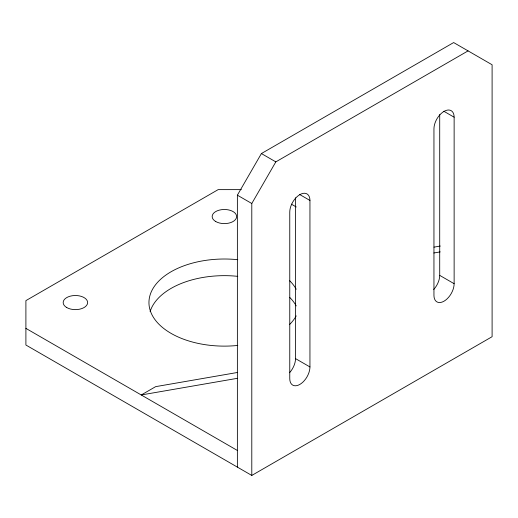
<?xml version="1.0" encoding="UTF-8"?>
<svg xmlns="http://www.w3.org/2000/svg" width="518" height="518" viewBox="0 0 518 518"><rect width="100%" height="100%" fill="white"/><g stroke="black" fill="none" stroke-linecap="round" stroke-linejoin="round"><path stroke-width="0.78" d="M237.374 467.113L237.374 195.176L261.402 153.555L453.651 42.56L492.1 64.763L492.1 336.7L251.793 475.44L25.9 345.02L25.9 300.621L218.149 189.633L241.375 189.633M251.793 475.44L251.793 203.503L275.822 161.881L468.071 50.887M433.987 247.144L440.345 246.044M433.87 252.991L440.222 251.89M237.49 372.468L155.665 386.642L141.246 394.969L237.374 378.321M443.835 111.26L454.131 117.204L454.131 283.696A14.271 8.243 -60 0 1 444.036 301.178A14.271 8.243 -60 0 1 433.948 295.351L433.948 128.859A14.271 8.243 -60 0 1 444.036 111.376A14.271 8.243 -60 0 1 454.131 117.204M261.402 153.555L275.822 161.881M299.644 194.503L309.945 200.453L309.945 366.945A14.271 8.243 -60 0 1 299.851 384.421A14.271 8.243 -60 0 1 289.763 378.593L289.763 212.102A14.271 8.243 -60 0 1 299.851 194.626A14.271 8.243 -60 0 1 309.945 200.453M439.711 114.536L439.711 275.375L454.131 283.696M291.375 204.163L296.27 206.986M237.374 195.176L251.793 203.503M295.525 197.785L295.525 358.618L309.945 366.945M25.9 328.373L237.374 450.466M439.711 275.375A14.271 8.243 -60 0 1 433.728 289.478M295.525 358.618A14.271 8.243 -60 0 1 289.543 372.72M296.231 315.876A75.447 43.557 0 0 1 289.737 324.346M237.775 345.435A75.447 43.557 0 0 1 148.951 302.564A75.447 43.557 0 0 1 237.775 259.699M289.737 280.788A75.447 43.557 0 0 1 296.231 289.251M150.097 311.642A75.447 43.557 0 0 1 237.775 276.347M289.737 297.436A75.447 43.557 0 0 1 296.231 305.905M66.751 307.562A12.238 7.064 0 0 0 87.218 304.396A12.238 7.064 0 0 0 72.235 295.746A12.238 7.064 0 0 0 66.751 307.562M215.747 221.542A12.238 7.064 0 0 0 236.214 218.376A12.238 7.064 0 0 0 221.231 209.725A12.238 7.064 0 0 0 215.747 221.542"/></g></svg>
